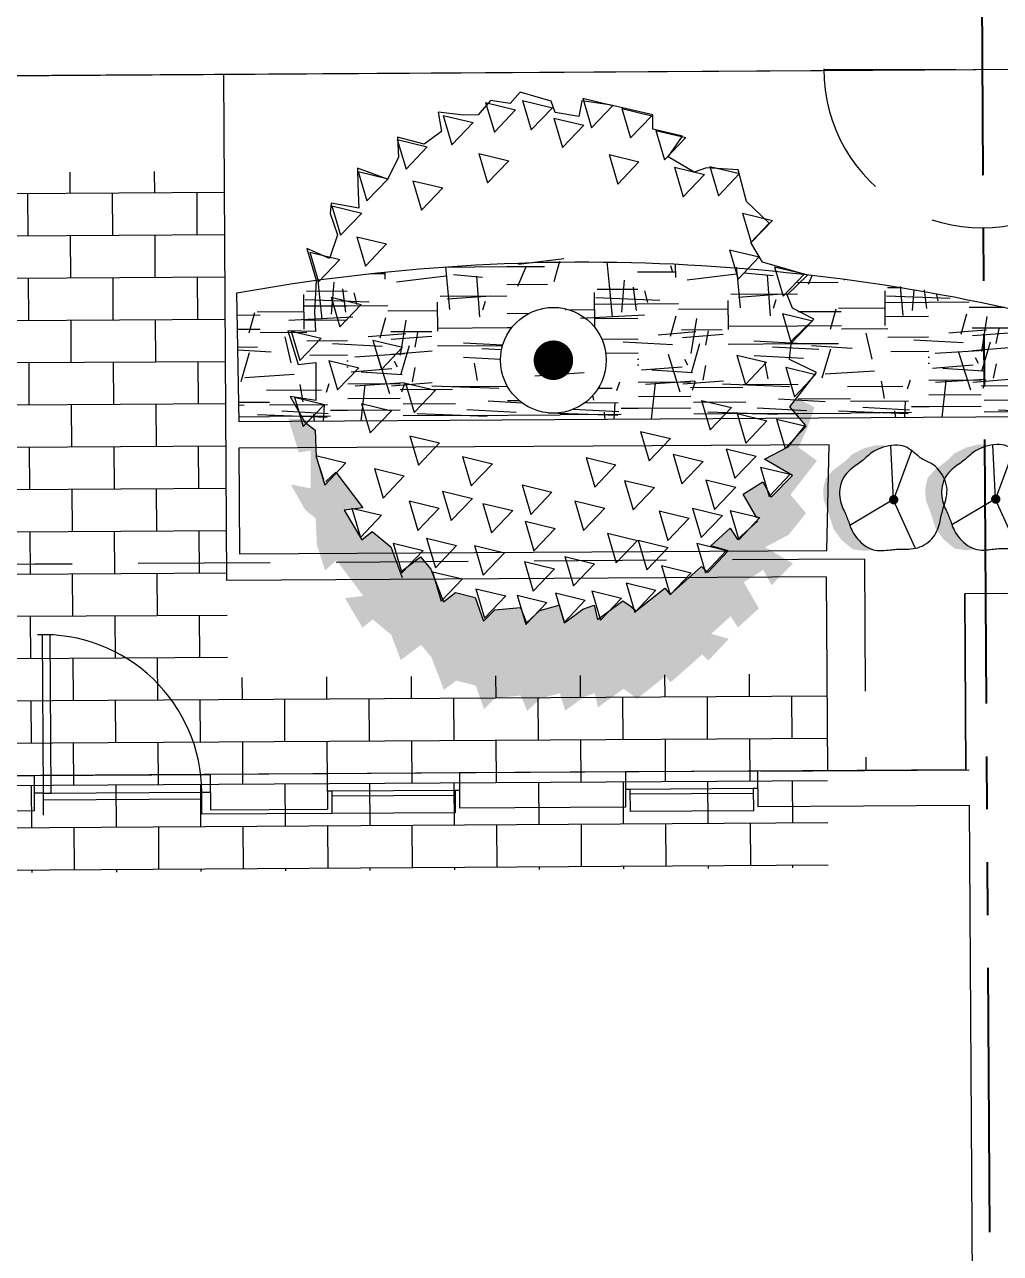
# Model space of a CAD drawing. Header units: feet. Extents: x 919634 to 928945, y 707022 to 708026.
# Drawn here: x 920505.26 to 920523.73, y 707234.7 to 707257.96 of the extents above; entities that cross this region are included whole.
import ezdxf

# ---------------------------------------------------------------- set-up
doc = ezdxf.new("R2010")
doc.units = ezdxf.units.FT
doc.header["$LTSCALE"] = 20
doc.header["$MEASUREMENT"] = 0
for name, pattern in [('HIDDEN2', [0.1875, 0.125, -0.0625]), ('Site Plan$0$HIDDEN2', [0.1875, 0.125, -0.0625]), ('Site Plan$0$PHANTOM2', [1.25, 0.625, -0.125, 0.125, -0.125, 0.125, -0.125])]:
    doc.linetypes.add(name, pattern=pattern)
for name, color, linetype in [('-u-site-utility clear zone', 252, 'HIDDEN2'), ('-u-site-xref', 7, 'Continuous'), ('LP-ANNO-LABL-SHRB', 2, 'Continuous'), ('Site Plan$0$-u-site-bldg_interior', 252, 'Continuous'), ('Site Plan$0$SP-BLDG-ROOF ABOVE', 4, 'Site Plan$0$HIDDEN2'), ('Site Plan$0$SP-LOT PAVERS', 254, 'Continuous'), ('x-Villa5-LP Block$0$L-002', 253, 'Continuous'), ('x-Villa5-LP Block$0$LK-SHRB-013M', 253, 'Continuous'), ('x-Villa5-LP Block$0$LK-SHRB-035M', 253, 'Continuous'), ('x-Villa5-LP Block$0$LK-SHRB-TRNK', 253, 'Continuous'), ('x-Villa5-LP Block$0$LK-TREE-013M', 253, 'Continuous'), ('x-Villa5-LP Block$0$LK-TREE-050M', 253, 'Continuous'), ('x-Villa5-LP Block$0$LK-TREE-TRNK', 253, 'Continuous'), ('x-Villa5-LP Block$0$LP-PATT-GRND', 253, 'Continuous'), ('x-Villa5-LP Block$0$LP-SHAR-BRDR-CONT', 253, 'Continuous'), ('x-Villa5-LP Block$0$LP-SHRB', 253, 'Continuous'), ('x-Villa5-LP Block$0$LP-TREE', 253, 'Continuous')]:
    doc.layers.add(name, color=color, linetype=linetype)
for name, color, linetype, lineweight in [('Site Plan$0$SP-LOT LINES', 252, 'Site Plan$0$PHANTOM2', 40), ('Site Plan$0$SP-SIDEWALK', 2, 'Continuous', 25), ('SP-BUILDING-FOOTPRINT', 1, 'Continuous', 25)]:
    doc.layers.add(name, color=color, linetype=linetype, lineweight=lineweight)
for name, color, linetype, plot in [('x-Villa5-LP Block$0$-u-site-no_plot', 253, 'Continuous', False), ('x-Villa5-LP Block$0$LK-SHRB-SHAD', 253, 'Continuous', False), ('x-Villa5-LP Block$0$LK-TREE-SHAD', 253, 'Continuous', False)]:
    doc.layers.add(name, color=color, linetype=linetype, plot=plot)
doc.layers.get('-u-site-xref').off()

# ---------------------------------------------------------------- blocks, each defined once
blk = doc.blocks.new('Site Plan$0$DR1H902')
for p, q in [((-0.5, 0), (-0.5, 1)), ((-0.5, 1), (-0.45, 1)), ((-0.45, 0), (-0.45, 1)), ((-0.5, 0), (-0.45, 0))]:
    blk.add_line(p, q)
blk.add_arc((-0.5, 0), 1, 0, 91.70698)
blk = doc.blocks.new('Site Plan$0$A$C4e4189c5')
at = {"layer": 'Site Plan$0$-u-site-bldg_interior'}
for p, q in [((-38, 4), (-40, 4)), ((-2, 5.5), (-38, 5.5)), ((-2, 4), (-38, 4)), ((-2, 4), (0, 4))]:
    blk.add_line(p, q, dxfattribs=at)
at = {"layer": 'Site Plan$0$-u-site-bldg_interior', "xscale": 35.99999999999999, "yscale": 35.99999999999999, "zscale": 95.99999999999997, "rotation": 179.9999999999935}
blk.add_blockref('Site Plan$0$DR1H902', (-20, 4), dxfattribs=at)
blk = doc.blocks.new('Site Plan')
at = {"layer": 'Site Plan$0$SP-LOT PAVERS', "extrusion": (-1.01273e-05, 0.001617, 0.999999)}
h = blk.add_hatch(dxfattribs=at)
h.set_pattern_fill('AR-B816', color=256, scale=0.1, angle=-179.6414)
h.set_pattern_definition([(180.3586, (920562.09304, 707258.4398), (0.005008, -0.799984), []), (270.3586, (920562.09304, 707258.4398), (0.804992, -0.794977), [0.8, -0.8])])
h.paths.add_polyline_path([(920504.338, 707242.828), (920509.117, 707242.858), (920520.46, 707242.929), (920520.437, 707246.595), (920509.094, 707246.524), (920509.034, 707256.108), (920505.034, 707256.082), (920505.094, 707246.499), (920504.315, 707246.495)])
at = {"layer": 'Site Plan$0$-u-site-bldg_interior', "extrusion": (-1.01273e-05, 0.001617, 0.999999)}
for p, q in [((920523.786, 707247.192, 0.053), (920523.059, 707247.187, 0.053)), ((920523.08, 707243.854, 0.059), (920523.059, 707247.187, 0.053)), ((920505.45, 707243.743, 0.059), (920502.474, 707243.725, 0.059)), ((920505.45, 707243.744, 0.059), (920508.783, 707243.765, 0.059)), ((920505.454, 707243.077, 0.06), (920505.45, 707243.743, 0.059)), ((920510.993, 707243.779, 0.059), (920508.783, 707243.765, 0.059)), ((920508.787, 707243.098, 0.06), (920508.783, 707243.764, 0.059)), ((920513.493, 707243.795, 0.059), (920510.993, 707243.779, 0.059)), ((920510.993, 707243.778, 0.059), (920510.997, 707243.112, 0.06)), ((920516.637, 707243.814, 0.059), (920513.493, 707243.795, 0.059)), ((920513.493, 707243.794, 0.059), (920513.497, 707243.127, 0.06)), ((920519.137, 707243.83, 0.059), (920516.637, 707243.814, 0.059)), ((920516.637, 707243.814, 0.059), (920516.641, 707243.147, 0.06)), ((920519.137, 707243.829, 0.059), (920519.141, 707243.163, 0.06)), ((920519.199, 707243.83, 0.059), (920523.142, 707243.854, 0.059)), ((920519.055, 707243.499, 0.059), (920516.722, 707243.485, 0.059)), ((920519.139, 707243.5, 0.059), (920519.055, 707243.499, 0.059)), ((920519.055, 707243.499, 0.059), (920519.058, 707243.079, 0.06)), ((920505.619, 707243.411, 0.059), (920505.452, 707243.41, 0.059)), ((920505.619, 707243.411, 0.059), (920508.619, 707243.43, 0.059)), ((920505.621, 707242.995, 0.06), (920505.619, 707243.411, 0.059)), ((920505.62, 707243.286, 0.059), (920508.619, 707243.305, 0.059)), ((920508.619, 707243.43, 0.059), (920508.785, 707243.431, 0.059)), ((920508.621, 707243.013, 0.06), (920508.619, 707243.43, 0.059)), ((920511.078, 707243.449, 0.059), (920510.995, 707243.449, 0.059)), ((920513.411, 707243.464, 0.059), (920511.078, 707243.449, 0.059)), ((920511.078, 707243.449, 0.059), (920511.081, 707243.029, 0.06)), ((920513.412, 707243.371, 0.059), (920511.079, 707243.357, 0.059)), ((920513.495, 707243.465, 0.059), (920513.411, 707243.464, 0.059)), ((920513.411, 707243.464, 0.059), (920513.414, 707243.043, 0.06)), ((920516.722, 707243.485, 0.059), (920516.639, 707243.484, 0.059)), ((920516.722, 707243.485, 0.059), (920516.725, 707243.064, 0.06)), ((920519.056, 707243.407, 0.059), (920516.723, 707243.392, 0.059)), ((920505.454, 707243.077, 0.06), (920502.478, 707243.058, 0.06)), ((920511.081, 707243.029, 0.06), (920508.621, 707243.013, 0.06)), ((920508.787, 707243.098, 0.06), (920510.997, 707243.112, 0.06)), ((920513.414, 707243.043, 0.06), (920511.081, 707243.029, 0.06)), ((920516.641, 707243.147, 0.06), (920513.497, 707243.127, 0.06)), ((920519.058, 707243.079, 0.06), (920516.725, 707243.064, 0.06)), ((920519.141, 707243.163, 0.06), (920523.144, 707243.188, 0.06)), ((920523.144, 707243.188, 0.06), (920523.385, 707204.772, 0.122))]:
    blk.add_line(p, q, dxfattribs=at)
at = {"layer": 'Site Plan$0$SP-BLDG-ROOF ABOVE', "extrusion": (-1.01273e-05, 0.001617, 0.999999)}
for p, q in [((920521.161, 707247.843, 0.052), (920503.586, 707247.733, 0.052)), ((920521.161, 707247.842, 0.052), (920503.586, 707247.732, 0.052)), ((920521.161, 707247.843, 0.052), (920521.186, 707243.843, 0.059))]:
    blk.add_line(p, q, dxfattribs=at)
at = {"layer": 'Site Plan$0$SP-LOT LINES', "ltscale": 0.4, "extrusion": (-1.01273e-05, 0.001617, 0.999999)}
blk.add_line((920523.246, 707280.106, 0), (920523.81, 707190.107, 0.146), dxfattribs=at)
at = {"layer": 'Site Plan$0$SP-SIDEWALK'}
blk.add_line((920244.059, 707255.355), (920586.236, 707257.5), dxfattribs=at)
at = {"layer": 'Site Plan$0$SP-SIDEWALK', "extrusion": (-1.01273e-05, 0.001617, 0.999999)}
for p, q in [((920465.058, 707256.741, 0.037), (920560.39, 707257.338, 0.037)), ((920509.094, 707247.434, 0.053), (920509.034, 707257.017, 0.037)), ((920520.437, 707247.505, 0.053), (920509.094, 707247.434, 0.053)), ((920520.437, 707247.505, 0.053), (920520.46, 707243.838, 0.059))]:
    blk.add_line(p, q, dxfattribs=at)
at = {"layer": 'Site Plan$0$-u-site-bldg_interior', "extrusion": (-1.01273e-05, 0.001617, 0.999999), "xscale": 0.08333333333333341, "yscale": 0.08333333333333341, "zscale": 0.08333333333333341, "rotation": 180.3586381331032}
blk.add_blockref('Site Plan$0$A$C4e4189c5', (920505.45, 707242.835, 1134.174), dxfattribs=at)
blk = doc.blocks.new('x-Villa5-LP Block$0$TREE-EVGR-001')
at = {"layer": 'x-Villa5-LP Block$0$LK-TREE-SHAD'}
blk.add_hatch(color=256, dxfattribs=at).paths.add_polyline_path([(0.109, -0.4758), (0.1079, -0.5039), (0.1722, -0.4845), (0.1683, -0.4622), (0.2405, -0.4622), (0.2327, -0.5), (0.2814, -0.4728), (0.297, -0.4533), (0.3476, -0.4513), (0.3963, -0.4359), (0.3769, -0.4143), (0.4451, -0.3637), (0.449, -0.3988), (0.5055, -0.3656), (0.4899, -0.3462), (0.5191, -0.3111), (0.5673, -0.2935), (0.5386, -0.2546), (0.562, -0.2351), (0.6244, -0.2118), (0.6068, -0.1884), (0.6166, -0.1514), (0.6614, -0.1358), (0.64, -0.1144), (0.6361, -0.0657), (0.6653, -0.054), (0.6419, -0.0287), (0.6322, 0.0083), (0.6653, 0.0181), (0.64, 0.0531), (0.6322, 0.0745), (0.6594, 0.0804), (0.6244, 0.1291), (0.6341, 0.1427), (0.6438, 0.1544), (0.601, 0.2089), (0.6127, 0.2187), (0.5601, 0.279), (0.5717, 0.2907), (0.5308, 0.3297), (0.5211, 0.2966), (0.4879, 0.3336), (0.5094, 0.3472), (0.4735, 0.3871), (0.4236, 0.3589), (0.4003, 0.3959), (0.4295, 0.4115), (0.3886, 0.4524), (0.3574, 0.3998), (0.334, 0.4446), (0.2931, 0.4777), (0.258, 0.4485), (0.1937, 0.4991), (0.1683, 0.4644), (0.1333, 0.4806), (0.0923, 0.4952), (0.0746, 0.4614), (0.091, 0.4485), (0.1261, 0.4777), (0.167, 0.4446), (0.1904, 0.3998), (0.2216, 0.4524), (0.2625, 0.4115), (0.2333, 0.3959), (0.2566, 0.3589), (0.3065, 0.3871), (0.3424, 0.3472), (0.3209, 0.3336), (0.3541, 0.2966), (0.3638, 0.3297), (0.4047, 0.2907), (0.3931, 0.279), (0.4457, 0.2187), (0.434, 0.2089), (0.4768, 0.1544), (0.4671, 0.1427), (0.4574, 0.1291), (0.4924, 0.0804), (0.4652, 0.0745), (0.473, 0.0531), (0.4983, 0.0181), (0.4652, 0.0083), (0.4749, -0.0287), (0.4983, -0.054), (0.4691, -0.0657), (0.473, -0.1144), (0.4944, -0.1358), (0.4496, -0.1514), (0.4398, -0.1884), (0.4574, -0.2118), (0.395, -0.2351), (0.3716, -0.2546), (0.4003, -0.2935), (0.3521, -0.3111), (0.3229, -0.3462), (0.3385, -0.3656), (0.282, -0.3988), (0.2781, -0.3637), (0.2099, -0.4143), (0.2293, -0.4359), (0.1806, -0.4513), (0.13, -0.4533), (0.1144, -0.4728)])
at = {"layer": 'x-Villa5-LP Block$0$LK-TREE-013M'}
for p, q in [((-0.0858, 0.4354), (-0.0718, 0.4921)), ((-0.0297, 0.4516), (-0.0718, 0.4921)), ((0.0161, 0.4409), (0.0301, 0.4975)), ((0.0721, 0.4571), (0.0301, 0.4975)), ((-0.1749, 0.4209), (-0.1609, 0.4775)), ((-0.1189, 0.4371), (-0.1609, 0.4775)), ((0.1143, 0.4227), (0.1284, 0.4793)), ((0.1704, 0.4389), (0.1284, 0.4793)), ((-0.0858, 0.4354), (-0.0297, 0.4516)), ((0.0161, 0.4409), (0.0721, 0.4571)), ((0.2053, 0.3918), (0.2193, 0.4484)), ((0.2614, 0.408), (0.2193, 0.4484)), ((-0.1749, 0.4209), (-0.1189, 0.4371)), ((0.1143, 0.4227), (0.1704, 0.4389)), ((-0.2768, 0.3609), (-0.2628, 0.4175)), ((-0.2208, 0.3771), (-0.2628, 0.4175)), ((-0.0076, 0.3482), (0.0065, 0.4048)), ((0.0485, 0.3643), (0.0065, 0.4048)), ((0.1034, 0.3482), (0.1174, 0.4048)), ((0.1595, 0.3643), (0.1174, 0.4048)), ((0.2053, 0.3918), (0.2614, 0.408)), ((-0.2768, 0.3609), (-0.2208, 0.3771)), ((-0.2077, 0.3354), (-0.1937, 0.3921)), ((-0.1516, 0.3516), (-0.1937, 0.3921)), ((0.1702, 0.3272), (0.1842, 0.3838)), ((0.2262, 0.3433), (0.1842, 0.3838)), ((0.2872, 0.3336), (0.3012, 0.3902)), ((0.3432, 0.3498), (0.3012, 0.3902)), ((-0.366, 0.2991), (-0.352, 0.3557)), ((-0.3099, 0.3152), (-0.352, 0.3557)), ((-0.2077, 0.3354), (-0.1516, 0.3516)), ((-0.0076, 0.3482), (0.0485, 0.3643)), ((0.1034, 0.3482), (0.1595, 0.3643)), ((0.0779, 0.2809), (0.092, 0.3375)), ((0.134, 0.297), (0.092, 0.3375)), ((0.1702, 0.3272), (0.2262, 0.3433)), ((0.229, 0.2882), (0.243, 0.3448)), ((0.285, 0.3043), (0.243, 0.3448)), ((0.2872, 0.3336), (0.3432, 0.3498)), ((0.349, 0.27), (0.3631, 0.3266)), ((0.4051, 0.2861), (0.3631, 0.3266)), ((-0.366, 0.2991), (-0.3099, 0.3152)), ((0.229, 0.2882), (0.285, 0.3043)), ((0.2824, 0.2625), (0.2964, 0.3191)), ((0.3384, 0.2786), (0.2964, 0.3191)), ((-0.3648, 0.2323), (-0.3507, 0.2889)), ((-0.3087, 0.2485), (-0.3507, 0.2889)), ((0.0779, 0.2809), (0.134, 0.297)), ((0.1798, 0.2263), (0.1939, 0.283)), ((0.2359, 0.2425), (0.1939, 0.283)), ((0.349, 0.27), (0.4051, 0.2861)), ((0.2824, 0.2625), (0.3384, 0.2786)), ((0.3909, 0.2027), (0.4049, 0.2593)), ((0.4469, 0.2189), (0.4049, 0.2593)), ((-0.4351, 0.1972), (-0.4211, 0.2539)), ((-0.3791, 0.2134), (-0.4211, 0.2539)), ((-0.3648, 0.2323), (-0.3087, 0.2485)), ((0.1798, 0.2263), (0.2359, 0.2425)), ((0.2872, 0.1991), (0.3012, 0.2557)), ((0.3432, 0.2152), (0.3012, 0.2557)), ((-0.4351, 0.1972), (-0.3791, 0.2134)), ((0.1362, 0.1645), (0.1502, 0.2211)), ((0.1922, 0.1807), (0.1502, 0.2211)), ((0.2872, 0.1991), (0.3432, 0.2152)), ((0.3428, 0.159), (0.3568, 0.2156)), ((0.3988, 0.1752), (0.3568, 0.2156)), ((0.3909, 0.2027), (0.4469, 0.2189)), ((-0.4769, 0.1331), (-0.4629, 0.1898)), ((-0.4209, 0.1493), (-0.4629, 0.1898)), ((0.229, 0.1336), (0.243, 0.1902)), ((0.285, 0.1498), (0.243, 0.1902)), ((0.4236, 0.1354), (0.4377, 0.192)), ((0.4797, 0.1516), (0.4377, 0.192)), ((-0.3896, 0.1081), (-0.3756, 0.1648)), ((-0.3336, 0.1243), (-0.3756, 0.1648)), ((0.1362, 0.1645), (0.1922, 0.1807)), ((0.3428, 0.159), (0.3988, 0.1752)), ((-0.4769, 0.1331), (-0.4209, 0.1493)), ((0.229, 0.1336), (0.285, 0.1498)), ((0.329, 0.1009), (0.3431, 0.1575)), ((0.3851, 0.117), (0.3431, 0.1575)), ((0.4236, 0.1354), (0.4797, 0.1516)), ((-0.3896, 0.1081), (-0.3336, 0.1243)), ((0.1853, 0.0609), (0.1993, 0.1175)), ((0.2413, 0.077), (0.1993, 0.1175)), ((0.329, 0.1009), (0.3851, 0.117)), ((0.4382, 0.07), (0.4522, 0.1266)), ((0.4942, 0.0861), (0.4522, 0.1266)), ((-0.497, 0.0591), (-0.4829, 0.1157)), ((-0.4409, 0.0752), (-0.4829, 0.1157)), ((0.2672, 0.0391), (0.2812, 0.0957)), ((0.3232, 0.0552), (0.2812, 0.0957)), ((-0.497, 0.0591), (-0.4409, 0.0752)), ((0.1853, 0.0609), (0.2413, 0.077)), ((0.3727, 0.0191), (0.3867, 0.0757)), ((0.4287, 0.0352), (0.3867, 0.0757)), ((0.4382, 0.07), (0.4942, 0.0861)), ((-0.4597, 0.0038), (-0.4457, 0.0604)), ((-0.4036, 0.0199), (-0.4457, 0.0604)), ((0.2672, 0.0391), (0.3232, 0.0552)), ((0.4418, 0.0009), (0.4559, 0.0575)), ((0.4979, 0.017), (0.4559, 0.0575)), ((0.3727, 0.0191), (0.4287, 0.0352)), ((-0.4933, -0.0555), (-0.4793, 0.0011)), ((-0.4373, -0.0393), (-0.4793, 0.0011)), ((-0.4597, 0.0038), (-0.4036, 0.0199)), ((0.3054, -0.0555), (0.3194, 0.0011)), ((0.3614, -0.0393), (0.3194, 0.0011)), ((0.4418, 0.0009), (0.4979, 0.017)), ((0.2362, -0.061), (0.2503, -0.0043)), ((0.2923, -0.0448), (0.2503, -0.0043)), ((0.3818, -0.0573), (0.3958, -0.0007)), ((0.4378, -0.0412), (0.3958, -0.0007)), ((0.4455, -0.0719), (0.4595, -0.0152)), ((0.5015, -0.0557), (0.4595, -0.0152)), ((-0.4933, -0.0555), (-0.4373, -0.0393)), ((0.2362, -0.061), (0.2923, -0.0448)), ((0.3054, -0.0555), (0.3614, -0.0393)), ((0.3818, -0.0573), (0.4378, -0.0412)), ((-0.4899, -0.1256), (-0.4759, -0.0689)), ((-0.4338, -0.1094), (-0.4759, -0.0689)), ((0.4455, -0.0719), (0.5015, -0.0557)), ((-0.3933, -0.1391), (-0.3792, -0.0825)), ((-0.3372, -0.123), (-0.3792, -0.0825)), ((0.2708, -0.1355), (0.2848, -0.0789)), ((0.3269, -0.1193), (0.2848, -0.0789)), ((-0.4899, -0.1256), (-0.4338, -0.1094)), ((0.3509, -0.1519), (0.3649, -0.0953)), ((0.4069, -0.1357), (0.3649, -0.0953)), ((0.4327, -0.1501), (0.4468, -0.0934)), ((0.4888, -0.1339), (0.4468, -0.0934)), ((-0.3933, -0.1391), (-0.3372, -0.123)), ((0.1817, -0.1737), (0.1957, -0.1171)), ((0.2377, -0.1575), (0.1957, -0.1171)), ((0.2708, -0.1355), (0.3269, -0.1193)), ((0.3509, -0.1519), (0.4069, -0.1357)), ((0.4327, -0.1501), (0.4888, -0.1339)), ((-0.466, -0.2064), (-0.452, -0.1498)), ((-0.41, -0.1903), (-0.452, -0.1498)), ((0.1817, -0.1737), (0.2377, -0.1575)), ((0.2471, -0.2119), (0.2612, -0.1553)), ((0.3032, -0.1957), (0.2612, -0.1553)), ((0.3363, -0.2428), (0.3503, -0.1862)), ((0.3923, -0.2266), (0.3503, -0.1862)), ((0.4, -0.2319), (0.414, -0.1753)), ((0.456, -0.2157), (0.414, -0.1753)), ((-0.466, -0.2064), (-0.41, -0.1903)), ((-0.3423, -0.2646), (-0.3283, -0.208)), ((-0.2863, -0.2484), (-0.3283, -0.208)), ((0.2471, -0.2119), (0.3032, -0.1957)), ((0.0416, -0.281), (0.0556, -0.2244)), ((0.0976, -0.2648), (0.0556, -0.2244)), ((0.1416, -0.2737), (0.1557, -0.2171)), ((0.1977, -0.2575), (0.1557, -0.2171)), ((0.2653, -0.2755), (0.2794, -0.2189)), ((0.3214, -0.2594), (0.2794, -0.2189)), ((0.3363, -0.2428), (0.3923, -0.2266)), ((0.4, -0.2319), (0.456, -0.2157)), ((-0.4206, -0.2937), (-0.4065, -0.2371)), ((-0.3645, -0.2775), (-0.4065, -0.2371)), ((-0.3423, -0.2646), (-0.2863, -0.2484)), ((0.3454, -0.3064), (0.3594, -0.2498)), ((0.4014, -0.2903), (0.3594, -0.2498)), ((-0.4206, -0.2937), (-0.3645, -0.2775)), ((0.0416, -0.281), (0.0976, -0.2648)), ((0.1416, -0.2737), (0.1977, -0.2575)), ((0.2653, -0.2755), (0.3214, -0.2594)), ((-0.0403, -0.3428), (-0.0263, -0.2862)), ((0.0157, -0.3266), (-0.0263, -0.2862)), ((0.2035, -0.341), (0.2175, -0.2844)), ((0.2595, -0.3248), (0.2175, -0.2844)), ((0.3454, -0.3064), (0.4014, -0.2903)), ((-0.3605, -0.3683), (-0.3465, -0.3116)), ((-0.3045, -0.3521), (-0.3465, -0.3116)), ((-0.2368, -0.3719), (-0.2228, -0.3153)), ((-0.1808, -0.3557), (-0.2228, -0.3153)), ((0.0798, -0.3646), (0.0938, -0.308)), ((0.1358, -0.3485), (0.0938, -0.308)), ((0.2035, -0.341), (0.2595, -0.3248)), ((-0.0403, -0.3428), (0.0157, -0.3266)), ((0.0798, -0.3646), (0.1358, -0.3485)), ((0.2781, -0.3846), (0.2921, -0.328)), ((0.3341, -0.3685), (0.2921, -0.328)), ((-0.3605, -0.3683), (-0.3045, -0.3521)), ((-0.2957, -0.4188), (-0.2817, -0.3621)), ((-0.2397, -0.4026), (-0.2817, -0.3621)), ((-0.2368, -0.3719), (-0.1808, -0.3557)), ((-0.1222, -0.421), (-0.1082, -0.3644)), ((-0.0661, -0.4048), (-0.1082, -0.3644)), ((-0.0021, -0.4264), (0.0119, -0.3698)), ((0.0539, -0.4103), (0.0119, -0.3698)), ((0.2781, -0.3846), (0.3341, -0.3685)), ((0.178, -0.4519), (0.192, -0.3953)), ((0.2341, -0.4357), (0.192, -0.3953)), ((-0.2957, -0.4188), (-0.2397, -0.4026)), ((-0.2077, -0.461), (-0.1937, -0.4044)), ((-0.1516, -0.4448), (-0.1937, -0.4044)), ((-0.1222, -0.421), (-0.0661, -0.4048)), ((-0.0021, -0.4264), (0.0539, -0.4103)), ((-0.0585, -0.4974), (-0.0445, -0.4407)), ((-0.0025, -0.4812), (-0.0445, -0.4407)), ((0.067, -0.4919), (0.0811, -0.4353)), ((0.1231, -0.4757), (0.0811, -0.4353)), ((0.178, -0.4519), (0.2341, -0.4357)), ((-0.2077, -0.461), (-0.1516, -0.4448)), ((-0.0585, -0.4974), (-0.0025, -0.4812)), ((0.067, -0.4919), (0.1231, -0.4757))]:
    blk.add_line(p, q, dxfattribs=at)
at = {"layer": 'x-Villa5-LP Block$0$LK-TREE-050M'}
for points in [[(0.3015, 0.3842), (0.2566, 0.3589), (0.2333, 0.3959), (0.2625, 0.4115), (0.2216, 0.4524), (0.1904, 0.3998), (0.167, 0.4446), (0.1261, 0.4777), (0.091, 0.4485), (0.0267, 0.4991), (0.0013, 0.4485), (-0.0337, 0.4524), (-0.0747, 0.4952), (-0.0961, 0.4543), (-0.1214, 0.4446), (-0.1585, 0.4835), (-0.1838, 0.3979), (-0.2208, 0.3764), (-0.2578, 0.4115), (-0.2988, 0.3686), (-0.3592, 0.3531), (-0.3631, 0.2927), (-0.3553, 0.2693), (-0.3845, 0.2206), (-0.4235, 0.2479), (-0.4371, 0.1914), (-0.4644, 0.1914), (-0.4839, 0.1096), (-0.4917, 0.057), (-0.4625, 0.0512), (-0.4703, 0.0064), (-0.4917, -0.0014), (-0.5092, -0.0599), (-0.4878, -0.0793), (-0.4936, -0.1163), (-0.4664, -0.1397), (-0.4664, -0.167), (-0.4722, -0.2157), (-0.4352, -0.2098), (-0.4118, -0.2429), (-0.4254, -0.2936), (-0.3865, -0.2916), (-0.3455, -0.3131), (-0.367, -0.3695), (-0.3358, -0.3695), (-0.291, -0.3676), (-0.3007, -0.4202), (-0.2812, -0.4221), (-0.2403, -0.4085), (-0.1955, -0.4241), (-0.215, -0.4669), (-0.1546, -0.4494), (-0.0941, -0.4533), (-0.0571, -0.4513), (-0.0591, -0.5039), (0.0052, -0.4845), (0.0013, -0.4513), (0.0735, -0.4513), (0.0657, -0.5), (0.1144, -0.4728), (0.13, -0.4533), (0.1806, -0.4513), (0.2235, -0.4377)], [(0.3989, -0.2916), (0.3716, -0.2546), (0.395, -0.2351), (0.4574, -0.2118), (0.4398, -0.1884), (0.4496, -0.1514), (0.4944, -0.1358), (0.473, -0.1144), (0.4691, -0.0657), (0.4983, -0.054), (0.4749, -0.0287), (0.4652, 0.0083), (0.4983, 0.0181), (0.473, 0.0531), (0.4652, 0.0745), (0.4924, 0.0804), (0.4574, 0.1291), (0.4671, 0.1427), (0.4768, 0.1544), (0.434, 0.2089), (0.4457, 0.2187), (0.3931, 0.279), (0.4047, 0.2907), (0.3638, 0.3297), (0.3541, 0.2966), (0.3209, 0.3336), (0.3424, 0.3472), (0.3073, 0.3862)], [(0.2274, -0.4338), (0.2099, -0.4143), (0.2781, -0.3637), (0.282, -0.3988), (0.3385, -0.3656), (0.3229, -0.3462), (0.3521, -0.3111), (0.4106, -0.2897)]]:
    blk.add_lwpolyline(points, dxfattribs=at)
at = {"layer": 'x-Villa5-LP Block$0$LK-TREE-TRNK', "const_width": 0.0375}
blk.add_lwpolyline([(-0.007, -0.0174, 1), (0.007, 0.0174, 1)], format="xyb", close=True, dxfattribs=at)
blk = doc.blocks.new('x-Villa5-LP Block$0$SHRUB-LRG-121')
at = {"layer": 'x-Villa5-LP Block$0$LK-SHRB-SHAD'}
blk.add_hatch(color=256, dxfattribs=at).paths.add_polyline_path([(0.207, 0.499), (0.295, 0.508), (0.412, 0.491), (0.524, 0.398), (0.6, 0.292), (0.643, 0.158), (0.699, -0.002), (0.704, -0.11), (0.678, -0.216), (0.611, -0.291), (0.475, -0.393), (0.41, -0.458), (0.291, -0.516), (0.168, -0.546), (0.088, -0.542), (0.064, -0.531), (0.153, -0.508), (0.239, -0.458), (0.315, -0.391), (0.418, -0.317), (0.503, -0.222), (0.539, -0.136), (0.539, -0.008), (0.505, 0.102), (0.464, 0.184), (0.431, 0.277), (0.367, 0.385), (0.289, 0.456), (0.241, 0.484)])
at = {"layer": 'x-Villa5-LP Block$0$LK-SHRB-013M'}
for p, q in [((-0.21, 0.481), (0.003, 0.005)), ((0.024, 0.012), (0.439, 0.254)), ((0.003, 0.005), (-0.183, -0.49))]:
    blk.add_line(p, q, dxfattribs=at)
at = {"layer": 'x-Villa5-LP Block$0$LK-SHRB-035M'}
blk.add_line((0.003, -0.004), (0.025, -0.54), dxfattribs=at)
blk.add_lwpolyline([(0.366, -0.351), (0.382, -0.34), (0.398, -0.328), (0.416, -0.314), (0.433, -0.3), (0.451, -0.284), (0.467, -0.267), (0.483, -0.248), (0.497, -0.228), (0.509, -0.206), (0.519, -0.182), (0.527, -0.157), (0.534, -0.132), (0.538, -0.106), (0.54, -0.081), (0.541, -0.056), (0.539, -0.031), (0.536, -0.008), (0.532, 0.014), (0.526, 0.034), (0.519, 0.054), (0.511, 0.073), (0.504, 0.09), (0.496, 0.107), (0.489, 0.122), (0.483, 0.137), (0.477, 0.151), (0.471, 0.164), (0.466, 0.177), (0.461, 0.19), (0.456, 0.204), (0.451, 0.217), (0.446, 0.232), (0.441, 0.247), (0.435, 0.263), (0.429, 0.28), (0.421, 0.297), (0.413, 0.315), (0.403, 0.333), (0.391, 0.352), (0.378, 0.371), (0.362, 0.39), (0.345, 0.409), (0.326, 0.427), (0.305, 0.444), (0.284, 0.46), (0.262, 0.474), (0.239, 0.486), (0.215, 0.495), (0.192, 0.502), (0.168, 0.506), (0.145, 0.507), (0.122, 0.507), (0.1, 0.506), (0.079, 0.504), (0.059, 0.502), (0.04, 0.499), (0.022, 0.498), (0.006, 0.496), (-0.009, 0.495), (-0.024, 0.494), (-0.039, 0.494), (-0.055, 0.494), (-0.071, 0.493), (-0.088, 0.494), (-0.107, 0.494), (-0.126, 0.494), (-0.147, 0.493), (-0.169, 0.492), (-0.191, 0.489), (-0.214, 0.486), (-0.236, 0.48), (-0.259, 0.473), (-0.281, 0.464), (-0.302, 0.453), (-0.323, 0.44), (-0.342, 0.426), (-0.361, 0.41), (-0.378, 0.392), (-0.393, 0.374), (-0.407, 0.355), (-0.419, 0.335), (-0.429, 0.314), (-0.438, 0.293), (-0.445, 0.272), (-0.452, 0.252), (-0.457, 0.232), (-0.462, 0.213), (-0.466, 0.195), (-0.469, 0.178), (-0.473, 0.163), (-0.477, 0.148), (-0.481, 0.133), (-0.485, 0.118), (-0.489, 0.102), (-0.494, 0.086), (-0.5, 0.068), (-0.506, 0.048), (-0.513, 0.027), (-0.519, 0.004), (-0.525, -0.02), (-0.529, -0.045), (-0.532, -0.07), (-0.533, -0.097), (-0.531, -0.123), (-0.525, -0.15), (-0.517, -0.177), (-0.507, -0.203), (-0.495, -0.228), (-0.481, -0.252), (-0.466, -0.274), (-0.45, -0.295), (-0.434, -0.313), (-0.418, -0.328), (-0.402, -0.341), (-0.386, -0.352), (-0.371, -0.362), (-0.356, -0.37), (-0.342, -0.377), (-0.328, -0.384), (-0.315, -0.39), (-0.303, -0.397), (-0.291, -0.403), (-0.28, -0.411), (-0.268, -0.418), (-0.257, -0.427), (-0.245, -0.436), (-0.233, -0.446), (-0.219, -0.457), (-0.205, -0.469), (-0.19, -0.482), (-0.173, -0.495), (-0.155, -0.507), (-0.136, -0.519), (-0.114, -0.529), (-0.092, -0.537), (-0.067, -0.542), (-0.04, -0.545), (-0.013, -0.545), (0.016, -0.542), (0.045, -0.538), (0.073, -0.532), (0.101, -0.524), (0.127, -0.515), (0.151, -0.506), (0.172, -0.496), (0.191, -0.486), (0.208, -0.475), (0.224, -0.465), (0.237, -0.455), (0.25, -0.444), (0.261, -0.434), (0.272, -0.425), (0.283, -0.416), (0.293, -0.407), (0.304, -0.398), (0.314, -0.389), (0.326, -0.38), (0.338, -0.371), (0.351, -0.361)], close=True, dxfattribs=at)
at = {"layer": 'x-Villa5-LP Block$0$LK-SHRB-TRNK', "const_width": 0.0469}
blk.add_lwpolyline([(-0.023, 0, 1), (0.023, 0, 1)], format="xyb", close=True, dxfattribs=at)
blk = doc.blocks.new('x-Villa5-LP Block', base_point=(60.568, 154.949, 0))
at = {"layer": 'x-Villa5-LP Block$0$LP-PATT-GRND'}
h = blk.add_hatch(dxfattribs=at)
h.set_pattern_fill('LFX-WAVE', color=256, scale=5.5, angle=90, pattern_type=2)
h.set_pattern_definition([(0, (922465.188, 708503.373), (5.5, 5.5), [1.045, -4.455]), (0, (922465.078, 708503.648), (5.5, 5.5), [1.1, -4.4]), (3.1798, (922465.24305, 708503.0979), (93.50000276485, 5.499950732795), [0.991529, -98.1611345]), (0, (922465.023, 708503.868), (5.5, 5.5), [1.155, -4.345]), (0, (922464.913, 708504.143), (5.5, 5.5), [1.265, -4.235]), (0, (922464.858, 708504.363), (5.5, 5.5), [1.375, -4.125]), (0, (922464.858, 708504.638), (5.5, 5.5), [1.375, -4.125]), (0, (922464.913, 708504.858), (5.5, 5.5), [1.32, -4.18]), (357.6141, (922464.96805, 708505.13291), (5.499999702583, 6.74526e-06), [1.321144, -130.793388]), (357.3974, (922465.07805, 708505.40791), (5.50000261092, -1.880106e-06), [1.2112485, -119.913684]), (2.7263, (922465.18805, 708505.62791), (110.000001622354, 5.4999780975), [1.156309, -114.474569]), (353.991, (922465.29805, 708506.0129), (54.99999862998, -5.49999624615), [1.050775, -104.0265765]), (353.6598, (922465.35305, 708506.2879), (5.50000173822, 1.63716e-06), [0.996094, -48.8085235]), (7.125, (922465.35305, 708508.2679), (38.50000208915, 5.4999905504), [0.8868475, -43.4555715]), (356.4237, (922465.40805, 708508.1029), (5.50000221566, 1.58436e-06), [0.881716, -87.2899885]), (180, (922466.343, 708507.773), (-5.5, -5.5), [0.88, -4.62]), (353.6598, (922465.40805, 708506.5629), (5.50000173822, 1.63716e-06), [0.996094, -48.8085235]), (356.6335, (922465.46305, 708506.8379), (5.49999794399, -3.77604e-06), [0.936617, -92.7250115]), (356.4237, (922465.51805, 708507.1129), (5.50000221566, 1.58436e-06), [0.881716, -87.2899885]), (0, (922465.518, 708507.388), (5.5, 5.5), [0.88, -4.62]), (183.3665, (922467.16805, 708503.3179), (-87.99999627083, -5.50006029845), [0.936617, -92.7250115]), (180, (922467.168, 708503.593), (-5.5, -5.5), [0.99, -4.51]), (180, (922467.168, 708503.868), (-5.5, -5.5), [0.99, -4.51]), (180, (922467.168, 708504.088), (-5.5, -5.5), [0.935, -4.565]), (183.3665, (922467.16805, 708504.3079), (-87.99999627083, -5.50006029845), [0.936617, -92.7250115]), (183.3665, (922467.16805, 708504.6379), (-87.99999627083, -5.50006029845), [0.936617, -92.7250115]), (180, (922467.168, 708504.858), (-5.5, -5.5), [0.88, -4.62]), (183.5763, (922467.16805, 708505.1329), (-82.50000359884, -5.49994894532), [0.881716, -87.2899885]), (180, (922467.168, 708505.408), (-5.5, -5.5), [0.825, -4.675]), (180, (922467.168, 708505.628), (-5.5, -5.5), [0.825, -4.675]), (180, (922467.168, 708505.958), (-5.5, -5.5), [0.825, -4.675]), (183.3665, (922467.16805, 708508.2679), (-87.99999627083, -5.50006029845), [0.936617, -92.7250115]), (180, (922467.168, 708508.048), (-5.5, -5.5), [0.77, -4.73]), (0, (922466.343, 708507.718), (5.5, 5.5), [0.825, -4.675]), (180, (922467.168, 708507.443), (-5.5, -5.5), [0.825, -4.675]), (355.9144, (922466.39805, 708507.1679), (5.50000162715, 1.2189e-06), [0.7719635, -76.424216]), (180, (922467.168, 708506.893), (-5.5, -5.5), [0.77, -4.73]), (0, (922466.453, 708506.563), (5.5, 5.5), [0.715, -4.785]), (180, (922467.168, 708506.288), (-5.5, -5.5), [0.77, -4.73]), (354.2894, (922464.69305, 708503.2629), (5.4999991128, 9.8306e-07), [0.5527445, -54.7215735]), (352.875, (922464.69305, 708503.5379), (5.5000008539, 2.93376e-06), [0.4434265, -43.8989925]), (0, (922464.693, 708503.758), (5.5, 5.5), [0.33, -5.17]), (0, (922464.693, 708503.978), (5.5, 5.5), [0.275, -5.225]), (0, (922464.693, 708508.213), (5.5, 5.5), [0.715, -4.785]), (180, (922465.463, 708507.938), (-5.5, -5.5), [0.77, -4.73]), (0, (922464.693, 708507.553), (5.5, 5.5), [0.825, -4.675]), (180, (922465.518, 708507.278), (-5.5, -5.5), [0.825, -4.675]), (0, (922464.693, 708507.003), (5.5, 5.5), [0.77, -4.73]), (184.0856, (922465.46305, 708506.7279), (-71.50000081958, -5.49997872795), [0.7719635, -76.424216]), (0, (922464.693, 708504.253), (5.5, 5.5), [0.22, -5.28]), (180, (922464.858, 708504.528), (-5.5, -5.5), [0.165, -5.335]), (0, (922464.693, 708504.748), (5.5, 5.5), [0.22, -5.28]), (0, (922464.693, 708505.023), (5.5, 5.5), [0.275, -5.225]), (184.7636, (922465.35305, 708506.4529), (-60.50000520476, -5.49995342964), [0.662288, -65.5664845]), (0, (922464.693, 708506.123), (5.5, 5.5), [0.605, -4.895]), (174.2894, (922465.24305, 708505.7929), (-5.4999991128, -9.8306e-07), [0.5527445, -54.7215735]), (0, (922464.693, 708505.518), (5.5, 5.5), [0.44, -5.06]), (180, (922465.078, 708505.243), (-5.5, -5.5), [0.385, -5.115]), (0, (922468.213, 708503.373), (5.5, 5.5), [0.99, -4.51]), (0, (922468.158, 708503.648), (5.5, 5.5), [0.99, -4.51]), (3.3665, (922468.32305, 708503.0979), (87.99999627083, 5.50006029845), [0.936617, -92.7250115]), (0, (922468.048, 708503.868), (5.5, 5.5), [1.1, -4.4]), (0, (922467.993, 708504.143), (5.5, 5.5), [1.21, -4.29]), (0, (922467.938, 708504.363), (5.5, 5.5), [1.265, -4.235]), (0, (922467.883, 708504.638), (5.5, 5.5), [1.375, -4.125]), (0, (922467.938, 708504.858), (5.5, 5.5), [1.32, -4.18]), (357.6141, (922467.99305, 708505.13291), (5.499999702583, 6.74526e-06), [1.321144, -130.793388]), (357.5104, (922468.04805, 708505.40791), (5.499999076286, -5.713687e-06), [1.2661935, -125.353316]), (2.7263, (922468.21305, 708505.62791), (110.000001622354, 5.4999780975), [1.156309, -114.474569]), (353.991, (922468.32305, 708506.0129), (54.99999862998, -5.49999624615), [1.050775, -104.0265765]), (353.991, (922468.32305, 708506.2879), (54.99999862998, -5.49999624615), [1.050775, -104.0265765]), (6.7098, (922468.37805, 708508.2679), (44.00000284278, 5.4999737359), [0.941446, -93.203385]), (356.6335, (922468.43305, 708508.1029), (5.49999794399, -3.77604e-06), [0.936617, -92.7250115]), (180, (922469.368, 708507.773), (-5.5, -5.5), [0.77, -4.73]), (353.991, (922468.37805, 708506.5629), (54.99999862998, -5.49999624615), [1.050775, -104.0265765]), (356.6335, (922468.48805, 708506.8379), (5.49999794399, -3.77604e-06), [0.936617, -92.7250115]), (356.6335, (922468.48805, 708507.1129), (5.49999794399, -3.77604e-06), [0.936617, -92.7250115]), (0, (922468.488, 708507.388), (5.5, 5.5), [0.935, -4.565]), (180, (922468.213, 708503.318), (-5.5, -5.5), [1.045, -4.455]), (183.1798, (922468.15805, 708503.6479), (-93.50000276485, -5.499950732795), [0.991529, -98.1611345]), (180, (922468.048, 708503.868), (-5.5, -5.5), [0.88, -4.62]), (176.1859, (922467.99305, 708504.0329), (-5.49999912986, 2.41573e-06), [0.8268315, -81.8562965]), (184.3987, (922467.88305, 708504.3629), (-65.99999894278, -5.49999095865), [0.717112, -70.9941155]), (180, (922467.883, 708504.638), (-5.5, -5.5), [0.715, -4.785]), (180, (922467.883, 708504.858), (-5.5, -5.5), [0.715, -4.785]), (180, (922467.938, 708505.133), (-5.5, -5.5), [0.77, -4.73]), (180, (922468.048, 708505.408), (-5.5, -5.5), [0.88, -4.62]), (183.3665, (922468.10305, 708505.6829), (-87.99999627083, -5.50006029845), [0.936617, -92.7250115]), (180, (922468.213, 708505.958), (-5.5, -5.5), [1.045, -4.455]), (182.6026, (922468.37805, 708508.32291), (-115.49999625768, -5.50007805598), [1.2112485, -119.913684]), (180, (922468.488, 708508.048), (-5.5, -5.5), [1.32, -4.18]), (0, (922467.168, 708507.718), (5.5, 5.5), [1.32, -4.18]), (177.6141, (922468.48805, 708507.38791), (-5.499999702583, -6.74526e-06), [1.321144, -130.793388]), (0, (922467.168, 708507.113), (5.5, 5.5), [1.265, -4.235]), (177.5104, (922468.43305, 708506.83791), (-5.499999076286, 5.713687e-06), [1.2661935, -125.353316]), (0, (922467.168, 708506.563), (5.5, 5.5), [1.21, -4.29]), (177.2737, (922468.32305, 708506.23291), (-5.499999204285, -2.70514e-07), [1.156309, -114.474569]), (90, (922470.193, 708502.933), (-5.5, 3e-16), [0, -5.5]), (90, (922470.193, 708508.323), (-5.5, 3e-16), [0, -5.5]), (0, (922469.203, 708503.263), (5.5, 5.5), [0.99, -4.51]), (0, (922469.203, 708503.538), (5.5, 5.5), [0.99, -4.51]), (0, (922469.203, 708503.758), (5.5, 5.5), [0.99, -4.51]), (4.0856, (922469.42305, 708506.0679), (71.50000081958, 5.49997872795), [0.7719635, -76.424216]), (356.9872, (922469.14805, 708504.0329), (5.500000985614, -3.3229e-07), [1.0464465, -103.5981925]), (0, (922469.203, 708504.253), (5.5, 5.5), [0.99, -4.51]), (180, (922470.193, 708504.528), (-5.5, -5.5), [0.935, -4.565]), (0, (922469.313, 708505.023), (5.5, 5.5), [0.88, -4.62]), (356.6335, (922469.25805, 708504.8029), (5.49999794399, -3.77604e-06), [0.936617, -92.7250115]), (180, (922470.193, 708505.243), (-5.5, -5.5), [0.88, -4.62]), (356.1859, (922469.36805, 708505.5729), (5.49999912986, -2.41573e-06), [0.8268315, -81.8562965]), (180, (922470.193, 708505.848), (-5.5, -5.5), [0.825, -4.675]), (184.0856, (922470.19305, 708506.3979), (-71.50000081958, -5.49997872795), [0.7719635, -76.424216]), (180, (922470.193, 708506.673), (-5.5, -5.5), [0.715, -4.785]), (4.0856, (922469.42305, 708506.9479), (71.50000081958, 5.49997872795), [0.7719635, -76.424216]), (180, (922470.193, 708507.278), (-5.5, -5.5), [0.77, -4.73]), (355.9144, (922469.42305, 708507.6079), (5.50000162715, 1.2189e-06), [0.7719635, -76.424216]), (183.8141, (922470.19305, 708507.9379), (-76.99999637795, -5.50003368186), [0.8268315, -81.8562965]), (356.4237, (922469.31305, 708508.2679), (5.50000221566, 1.58436e-06), [0.881716, -87.2899885]), (107.1027, (922468.32305, 708502.9879), (-5.49998942995, 16.50000418552), [0.7480825, -74.060008]), (106.6992, (922468.10305, 708503.7029), (-5.49998962745, 16.50000502228), [0.5742165, -56.8474665]), (90, (922467.938, 708504.253), (-5.5, 5.5), [0.275, -5.225]), (104.0362, (922467.938, 708504.5279), (-5.4999893155, 16.500003003), [0.2267705, -22.4503125]), (71.5651, (922467.883, 708504.748), (-6.426e-06, 5.4999988518), [0.1739265, -17.2186025]), (90, (922467.938, 708504.913), (-5.5, 5.5), [0.165, -5.335]), (66.8014, (922467.93805, 708505.0779), (11.00000728896, 27.49999851867), [0.418869, -41.4678825]), (73.3008, (922468.10305, 708505.4629), (10.99996868708, 38.50001030326), [0.5742165, -56.8474665]), (74.0546, (922468.26805, 708506.0129), (5.49999939113, 22.0000006966), [0.4004055, -39.6401995]), (90, (922468.378, 708506.398), (-5.5, 5.5), [0.165, -5.335]), (80.5377, (922468.37805, 708506.5629), (-2.1318e-06, 5.5000004247), [0.6691025, -32.7860885]), (90, (922468.488, 708507.223), (-5.5, 5.5), [0.55, -4.95]), (99.4623, (922468.48805, 708507.7729), (-5.4999897656, 27.5000042553), [0.334554, -33.1206425]), (105.9454, (922468.43305, 708508.1029), (-5.50000353055, 16.49999910197), [0.4004055, -39.6401995]), (97.125, (922469.25805, 708502.9879), (-5.4999905504, 38.50000208915), [0.4434265, -43.8989925]), (95.7106, (922469.20305, 708503.4279), (-5.50000723066, 49.49999682923), [0.5527445, -54.7215735]), (81.2538, (922469.14805, 708503.9779), (5.50002308382, 38.49999634996), [0.7234095, -71.6177935]), (83.6598, (922469.25805, 708504.6929), (-1.63716e-06, 5.50000173822), [0.996094, -48.8085235]), (84.8056, (922469.36805, 708505.6829), (-4.26878e-06, 5.49999899555), [0.607497, -60.1419885]), (71.5651, (922469.423, 708506.288), (-6.426e-06, 5.4999988518), [0.1739265, -17.2186025]), (90, (922469.478, 708506.453), (-5.5, 5.5), [0.33, -5.17]), (95.1944, (922469.47805, 708506.7829), (-5.49997373585, 55.00000368525), [0.607497, -60.1419885]), (95.1944, (922469.42305, 708507.3879), (-5.49997373585, 55.00000368525), [0.607497, -60.1419885]), (102.5288, (922469.36805, 708507.9929), (-5.49999617054, 22.0000026316), [0.5070725, -50.2004195]), (94.0856, (922466.23305, 708502.9879), (-5.49997872795, 71.50000081958), [0.7719635, -76.424216]), (86.6335, (922466.17805, 708503.7579), (3.77604e-06, 5.49999794399), [0.936617, -92.7250115]), (83.2902, (922466.23305, 708504.6929), (5.49996634684, 49.50000548763), [0.941446, -93.203385]), (78.6901, (922466.343, 708505.6279), (-2.0386e-06, 5.5000016033), [0.280445, -27.7641595]), (90, (922466.398, 708505.903), (-5.5, 5.5), [0.385, -5.115]), (78.6901, (922466.398, 708506.2879), (-2.0386e-06, 5.5000016033), [0.280445, -27.7641595]), (98.1301, (922466.45305, 708506.5629), (-5.499996457, 32.99999877054), [0.3889105, -38.5019635]), (95.1944, (922466.39805, 708506.9479), (-5.49997373585, 55.00000368525), [0.607497, -60.1419885]), (95.1944, (922466.34305, 708507.5529), (-5.49997373585, 55.00000368525), [0.607497, -60.1419885]), (99.4623, (922466.28805, 708508.1579), (-5.4999897656, 27.5000042553), [0.334554, -33.1206425]), (109.9831, (922465.29805, 708502.9879), (-16.49999699698, 44.00000362348), [0.6437585, -63.7320915]), (106.6992, (922465.07805, 708503.5929), (-5.49998962745, 16.50000502228), [0.5742165, -56.8474665]), (90, (922464.913, 708504.143), (-5.5, 5.5), [0.275, -5.225]), (116.5651, (922464.913, 708504.418), (-5.5000072017, 5.4999953687), [0.1229855, -12.1753885]), (75.9638, (922464.858, 708504.5279), (-5.5066e-06, 5.5000031673), [0.2267705, -22.4503125]), (75.9638, (922464.913, 708504.7479), (-5.5066e-06, 5.5000031673), [0.2267705, -22.4503125]), (74.0546, (922464.96805, 708504.9679), (5.49999939113, 22.0000006966), [0.4004055, -39.6401995]), (73.3008, (922465.07805, 708505.3529), (10.99996868708, 38.50001030326), [0.5742165, -56.8474665]), (74.0546, (922465.24305, 708505.9029), (5.49999939113, 22.0000006966), [0.4004055, -39.6401995]), (71.5651, (922465.353, 708506.288), (-6.426e-06, 5.4999988518), [0.1739265, -17.2186025]), (79.6952, (922465.40805, 708506.4529), (5.49997181545, 33.00000528466), [0.6149165, -60.876948]), (90, (922465.518, 708507.058), (-5.5, 5.5), [0.66, -4.84]), (104.0362, (922465.518, 708507.7179), (-5.4999893155, 16.500003003), [0.2267705, -22.4503125]), (106.6992, (922465.46305, 708507.9379), (-5.49998962745, 16.50000502228), [0.5742165, -56.8474665])])
edge = h.paths.add_edge_path()
edge.add_line((111.673, 161.53), (111.703, 159.089))
edge.add_arc((105.353, 195.829), 37.284, 253.4638, 279.8064, ccw=False)
edge.add_line((94.741, 160.087), (94.741, 161.53))
edge.add_line((94.741, 161.53), (111.673, 161.53))
edge = h.paths.add_edge_path(flags=16)
edge.add_arc((105.719, 160.401), 1, 0, 360)
at = {"layer": 'x-Villa5-LP Block$0$-u-site-no_plot'}
blk.add_line((155.901, 154.949, 0), (60.568, 154.95, 0), dxfattribs=at)
at = {"layer": 'x-Villa5-LP Block$0$L-002'}
blk.add_lwpolyline([(111.673, 161.53), (111.703, 159.089, -0.11545), (94.741, 160.087), (94.741, 161.53)], format="xyb", close=True, dxfattribs=at)
at = {"layer": 'x-Villa5-LP Block$0$LP-SHAR-BRDR-CONT', "elevation": 0}
blk.add_lwpolyline([(100.507, 162.033), (100.507, 162.033), (100.507, 162.033), (111.685, 162.028), (111.685, 164.03), (100.566, 164.032)], close=True, dxfattribs=at)
at = {"layer": 'x-Villa5-LP Block$0$LP-TREE'}
blk.add_circle((105.719, 160.401, 0), 1, dxfattribs=at)
at = {"layer": 'x-Villa5-LP Block$0$LP-SHRB', "xscale": 1.896938157072053, "yscale": 1.896938157072053, "zscale": 3.319641774876093}
for p in [(97.363, 163.081, 0), (99.294, 163.081, 0)]:
    blk.add_blockref('x-Villa5-LP Block$0$SHRUB-LRG-121', p, dxfattribs=at)
at = {"layer": 'x-Villa5-LP Block$0$LP-TREE', "xscale": 9.969515389928135, "yscale": 9.969515389928135, "zscale": 9.733612224634927, "rotation": 90}
blk.add_blockref('x-Villa5-LP Block$0$TREE-EVGR-001', (105.719, 160.401, 0), dxfattribs=at)
blk = doc.blocks.new('A$C2b7dc3a7')
at = {"layer": '-u-site-utility clear zone'}
blk.add_lwpolyline([(-3, 0), (3, 0.008)], dxfattribs=at)
blk.add_arc((0, 0), 3, 179.8546, 0.1454, dxfattribs=at)

msp = doc.modelspace()

# ---------------------------------------------------------------- block references
at = {"layer": '-u-site-xref'}
msp.add_blockref('Site Plan', (0, 0), dxfattribs=at)

# ---------------------------------------------------------------- next in the draw order: linework, layer by layer
at = {"layer": 'SP-BUILDING-FOOTPRINT', "elevation": 0.045}
msp.add_lwpolyline([(920534.619, 707247.26), (920523.059, 707247.187), (920523.08, 707243.854), (920502.474, 707243.725), (920502.453, 707247.058), (920490.953, 707246.986), (920490.999, 707239.653), (920484.166, 707239.61), (920484.112, 707248.193), (920478.934, 707248.161), (920478.932, 707248.494), (920472.289, 707248.432), (920472.266, 707252.119), (920465.421, 707252.076), (920465.47, 707244.167), (920465.137, 707244.164), (920465.38, 707203.746), (920483.723, 707203.857), (920483.735, 707201.857), (920502.737, 707201.976), (920502.725, 707203.999), (920523.389, 707204.105), (920523.401, 707202.105), (920542.401, 707202.224)], dxfattribs=at)

# ---------------------------------------------------------------- next in the draw order: block references
at = {"layer": '-u-site-xref', "extrusion": (-9.72021e-05, -3.0257e-07, 1), "rotation": 180.3585587429245}
msp.add_blockref('x-Villa5-LP Block', (920560.385, 707257.339, -89.657), dxfattribs=at)
at = {"layer": 'LP-ANNO-LABL-SHRB'}
msp.add_blockref('A$C2b7dc3a7', (920523.39, 707257.109, 0.037), dxfattribs=at)

doc.saveas('drawing.dxf')
